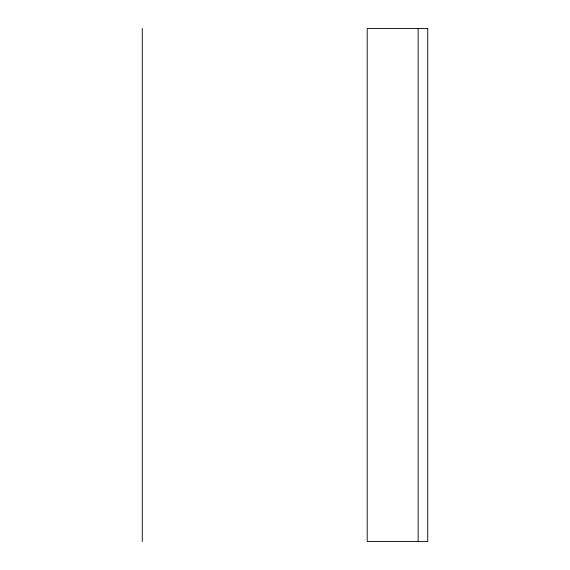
<?xml version="1.0" encoding="UTF-8"?>
<svg xmlns="http://www.w3.org/2000/svg" width="570" height="570" viewBox="0 0 570 570"><rect width="100%" height="100%" fill="white"/><g stroke="black" fill="none" stroke-linecap="round" stroke-linejoin="round"><path stroke-width="0.85" d="M418.145 28.5L418.145 541.5M142.272 28.5L142.272 541.5M427.728 28.5L367.201 28.5L367.201 541.5L427.728 541.5L427.728 28.5"/></g></svg>
